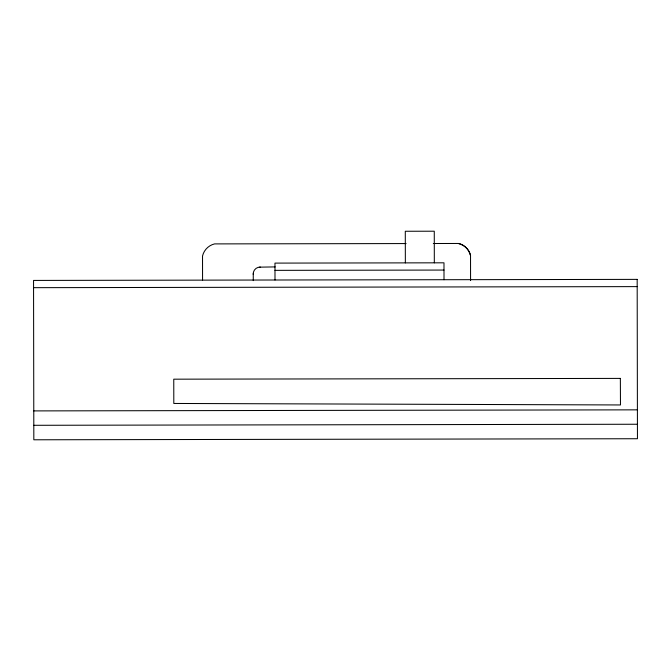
<?xml version="1.0" encoding="UTF-8"?>
<svg xmlns="http://www.w3.org/2000/svg" width="671" height="671" viewBox="0 0 671 671"><rect width="100%" height="100%" fill="white"/><g stroke="black" fill="none" stroke-linecap="round" stroke-linejoin="round"><path stroke-width="1.01" d="M259.316 267.159L275.16 266.907M406.106 243.565L214.577 243.9A16.297 16.297 0 0 0 202.525 255.995L202.567 279.992M433.315 243.514L458.436 243.472A16.297 16.297 0 0 1 470.53 255.525L470.572 280.57M274.984 270.354L443.992 270.061M33.567 287.674L637.182 286.618M33.776 410.904L637.4 409.847M33.802 425.297L637.425 424.248M260.491 267.142C256.465 266.697 252.749 270.488 253.261 274.498M444.009 279.715L443.984 262.814L274.967 263.107L275.001 280.008M434.322 262.831L434.271 231.21L405.292 231.26L405.351 262.881M253.261 273.323L253.269 280.629M458.436 243.472A15.869 15.869 0 0 1 470.53 255.525M637.173 279.379L33.55 280.428L33.827 439.79L637.45 438.733L637.173 279.379M620.356 378.402L173.764 379.182L173.806 403.456L620.474 404.957L620.356 378.402"/></g></svg>
